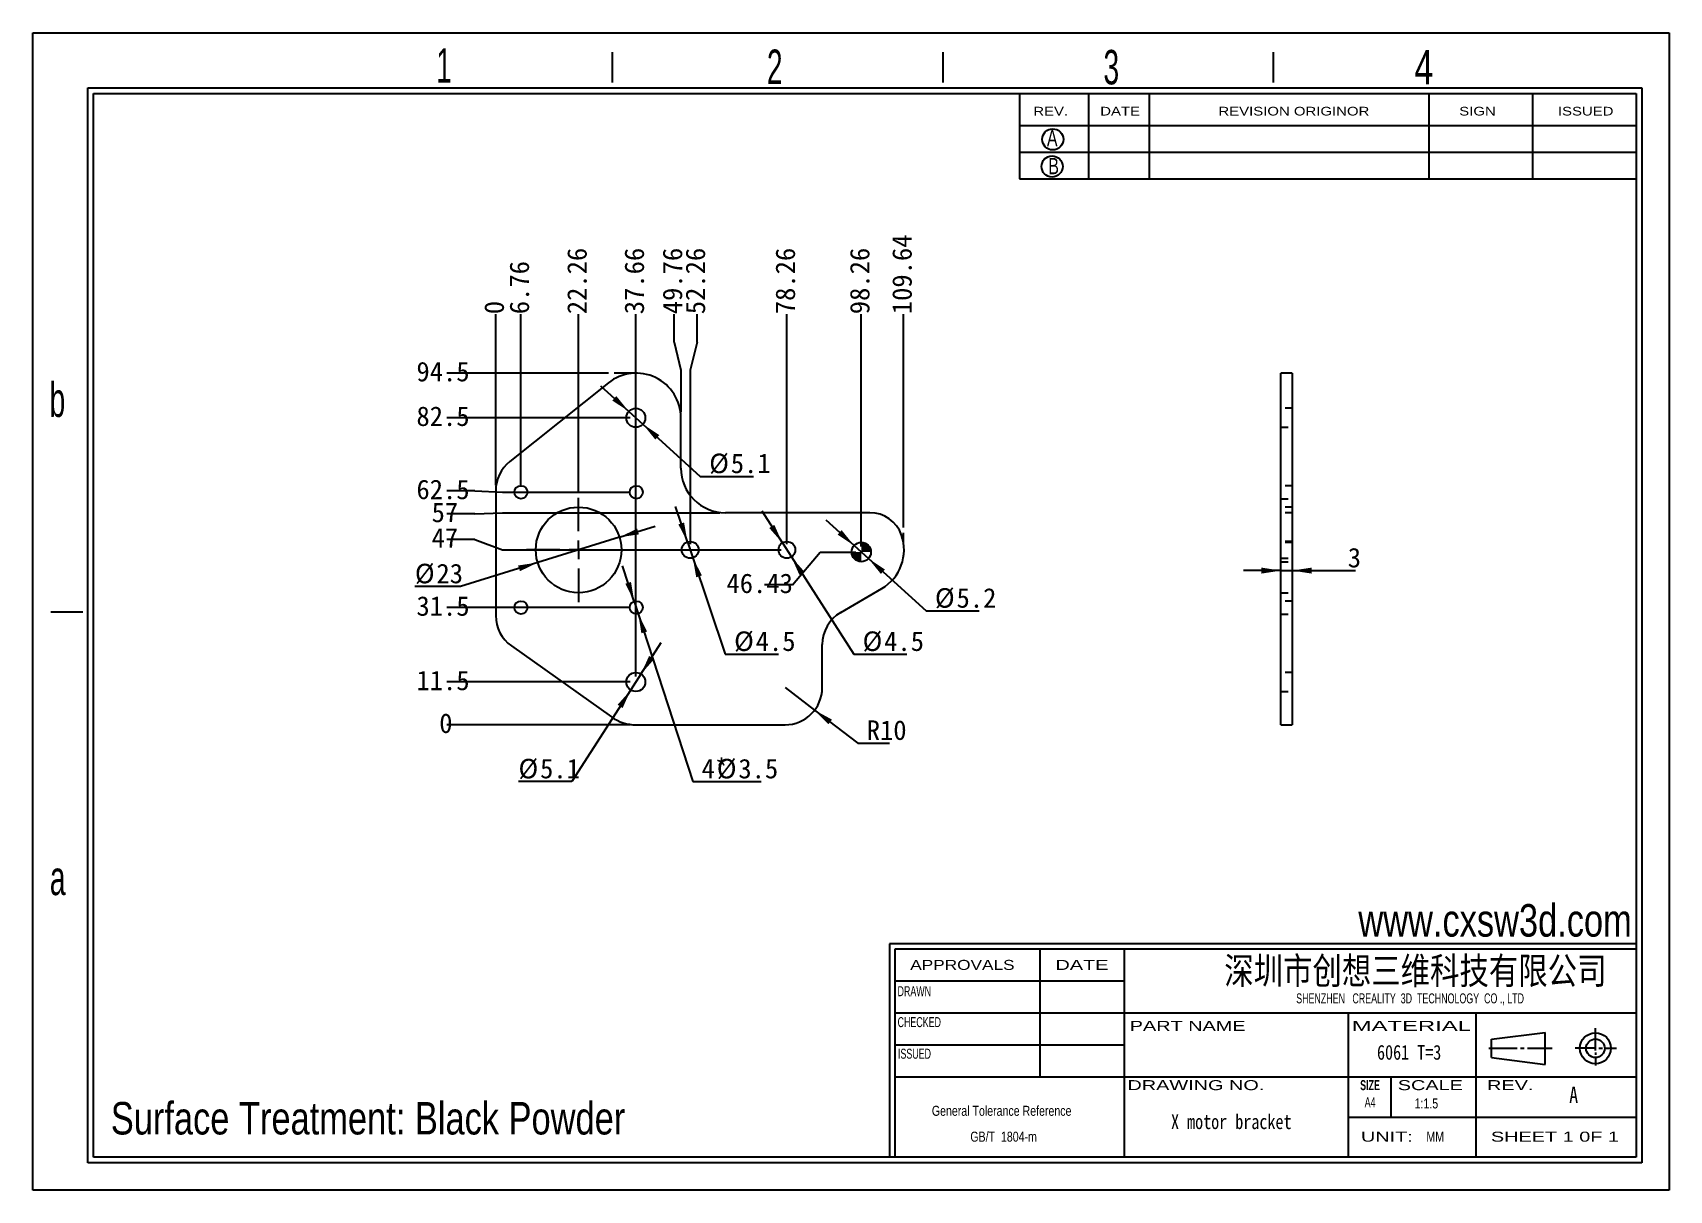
# Model space of a CAD drawing. Extents: x 3 to 443, y 2 to 313.
import ezdxf

# ---------------------------------------------------------------- set-up
doc = ezdxf.new("R2010")
doc.units = 0
doc.header["$LTSCALE"] = 1.5
for name, pattern in [('SLD-中心线', [34.29, 30.48, -1.27, 1.27, -1.27]), ('SLD-实线', [0]), ('SLD-点画线', [10.16, 6.35, -1.27, 1.27, -1.27]), ('SLD-虚线', [1.905, 1.27, -0.635])]:
    doc.linetypes.add(name, pattern=pattern)
doc.layers.get('0').update_dxf_attribs({"linetype": 'CONTINUOUS'})
for name, color, linetype in [('DIM', 5, 'SLD-实线'), ('SLD-0', 179, 'SLD-实线'), ('中心线', 1, 'SLD-点画线')]:
    doc.layers.add(name, color=color, linetype=linetype)
doc.styles.add('SLDTEXTSTYLE0', font='arial.ttf', dxfattribs={"width": 0.7584})
doc.styles.add('SLDTEXTSTYLE1', font='arial.ttf', dxfattribs={"width": 0.63516})
doc.styles.add('SLDTEXTSTYLE10', font='', dxfattribs={"width": 0.8})
doc.styles.add('SLDTEXTSTYLE11', font='', dxfattribs={"width": 0.67})
doc.styles.add('SLDTEXTSTYLE12', font='')
doc.styles.add('SLDTEXTSTYLE2', font='GOTHIC.TTF', dxfattribs={"width": 0.7304})
doc.styles.add('SLDTEXTSTYLE3', font='GOTHIC.TTF', dxfattribs={"width": 0.61171})
doc.styles.add('SLDTEXTSTYLE4', font='arialbd.ttf', dxfattribs={"width": 0.63516})
doc.styles.add('SLDTEXTSTYLE5', font='arial.ttf', dxfattribs={"width": 1.422})
doc.styles.add('SLDTEXTSTYLE6', font='arial.ttf', dxfattribs={"width": 1.2324})
doc.styles.add('SLDTEXTSTYLE7', font='arial.ttf', dxfattribs={"width": 1.7064})
doc.styles.add('SLDTEXTSTYLE8', font='', dxfattribs={"width": 0.8, "bigfont": 'bigfont'})
doc.styles.add('SLDTEXTSTYLE9', font='', dxfattribs={"width": 0.8})
doc.styles.get('SLDTEXTSTYLE10').set_extended_font_data('宋体', bold=True)
doc.styles.get('SLDTEXTSTYLE11').set_extended_font_data('宋体')
doc.styles.get('SLDTEXTSTYLE12').set_extended_font_data('宋体')
doc.styles.get('SLDTEXTSTYLE8').set_extended_font_data('宋体', bold=True)
doc.styles.get('SLDTEXTSTYLE9').set_extended_font_data('宋体')
doc.dimstyles.new('SLDDIMSTYLE0', dxfattribs={"dimtxt": 5.25, "dimasz": 5.25, "dimexe": 0, "dimexo": 0.0625, "dimgap": 1.3125, "dimtad": 0, "dimtih": 1, "dimtoh": 1, "dimdec": 0, "dimrnd": 1e-09, "dimdsep": 46, "dimtxsty": 'SLDTEXTSTYLE11', "dimblk1": 'NONE', "dimblk2": 'NONE', "dimsah": 1, "dimcen": 0.09, "dimadec": 0, "dimazin": 0, "dimtfac": 1, "dimtdec": 0, "dimtofl": 0, "dimtmove": 0, "dimatfit": 3, "dimldrblk": 'NONE', "dimfxl": 0, "dimtolj": 1, "dimtzin": 12, "dimarcsym": 0})
doc.dimstyles.new('SLDDIMSTYLE1', dxfattribs={"dimtxt": 5.25, "dimasz": 5.25, "dimexe": 0, "dimexo": 0.0625, "dimgap": 1.3125, "dimtad": 0, "dimtih": 1, "dimtoh": 1, "dimrnd": 1e-09, "dimzin": 12, "dimdsep": 46, "dimtxsty": 'SLDTEXTSTYLE11', "dimblk1": 'NONE', "dimblk2": 'NONE', "dimsah": 1, "dimcen": 0.09, "dimadec": 0, "dimazin": 0, "dimtfac": 1, "dimtofl": 0, "dimtmove": 0, "dimatfit": 3, "dimldrblk": 'NONE', "dimfxl": 0, "dimtolj": 1, "dimtzin": 12, "dimarcsym": 0})
doc.dimstyles.new('SLDDIMSTYLE2', dxfattribs={"dimtxt": 5.25, "dimasz": 5.25, "dimexe": 0, "dimexo": 0.0625, "dimgap": 1.3125, "dimtad": 0, "dimtih": 1, "dimtoh": 1, "dimrnd": 1e-09, "dimzin": 12, "dimdsep": 46, "dimtxsty": 'SLDTEXTSTYLE11', "dimsah": 1, "dimcen": 0, "dimadec": 0, "dimazin": 0, "dimtfac": 1, "dimtmove": 0, "dimatfit": 3, "dimfxl": 0, "dimtolj": 1, "dimtzin": 12, "dimarcsym": 0})
doc.dimstyles.new('SLDDIMSTYLE3', dxfattribs={"dimtxt": 5.25, "dimasz": 5.25, "dimexe": 0, "dimexo": 0.0625, "dimgap": 1.3125, "dimtad": 0, "dimtih": 1, "dimtoh": 1, "dimrnd": 1e-09, "dimzin": 12, "dimdsep": 46, "dimtxsty": 'SLDTEXTSTYLE11', "dimsah": 1, "dimcen": 0, "dimadec": 0, "dimazin": 0, "dimtfac": 1, "dimtofl": 0, "dimtmove": 0, "dimatfit": 3, "dimfxl": 0, "dimtolj": 1, "dimtzin": 12, "dimarcsym": 0})
doc.dimstyles.new('SLDDIMSTYLE4', dxfattribs={"dimtxt": 5.25, "dimasz": 5.25, "dimexe": 0, "dimexo": 0.0625, "dimgap": 1.3125, "dimtad": 2, "dimrnd": 1e-09, "dimzin": 12, "dimdsep": 46, "dimtxsty": 'SLDTEXTSTYLE11', "dimsah": 1, "dimcen": 0.09, "dimadec": 0, "dimazin": 0, "dimtfac": 1, "dimtmove": 0, "dimatfit": 0, "dimfxl": 0, "dimtolj": 1, "dimtzin": 12, "dimarcsym": 0})

# ---------------------------------------------------------------- blocks, each defined once
blk = doc.blocks.new('SW_NOTE_0')
at = {"layer": 'SLD-0', "color": 0, "char_height": 2.689, "attachment_point": 2, "style": 'SLDTEXTSTYLE0'}
for s, insert in [('General Tolerance Reference ', (19.53, 3.47)), (' GB/T  1804-m', (19.66, -3.48))]:
    blk.add_mtext(s, dxfattribs=dict(at, insert=insert))
blk = doc.blocks.new('_D')
at = {"layer": 'DIM'}
blk.add_line((127.19, 191.44), (127.19, 237.37), dxfattribs=at)
at = {"layer": 'DIM', "insert": (124.13, 237.37), "char_height": 5.25, "attachment_point": 1, "rotation": 90, "style": 'SLDTEXTSTYLE12'}
blk.add_mtext('0', dxfattribs=at)
blk = doc.blocks.new('_NONE')
blk = doc.blocks.new('_D_1')
at = {"layer": 'DIM'}
blk.add_line((133.95, 191.03), (133.95, 237.37), dxfattribs=at)
at = {"layer": 'DIM', "insert": (130.9, 237.37), "char_height": 5.25, "attachment_point": 1, "rotation": 90, "style": 'SLDTEXTSTYLE12'}
blk.add_mtext('6.76', dxfattribs=at)
blk = doc.blocks.new('_D_2')
at = {"layer": 'DIM'}
blk.add_line((149.45, 189.53), (149.45, 237.37), dxfattribs=at)
at = {"layer": 'DIM', "insert": (146.4, 237.37), "char_height": 5.25, "attachment_point": 1, "rotation": 90, "style": 'SLDTEXTSTYLE12'}
blk.add_mtext('22.26', dxfattribs=at)
blk = doc.blocks.new('_D_3')
at = {"layer": 'DIM'}
blk.add_line((164.85, 140.03), (164.85, 237.37), dxfattribs=at)
at = {"layer": 'DIM', "insert": (161.8, 237.37), "char_height": 5.25, "attachment_point": 1, "rotation": 90, "style": 'SLDTEXTSTYLE12'}
blk.add_mtext('37.66', dxfattribs=at)
blk = doc.blocks.new('_D_4')
at = {"layer": 'DIM'}
for p, q in [((175.11, 229.87), (175.11, 237.37)), ((175.11, 229.87), (176.95, 222.37)), ((176.95, 222.37), (176.95, 211.03))]:
    blk.add_line(p, q, dxfattribs=at)
at = {"layer": 'DIM', "insert": (172.06, 237.37), "char_height": 5.25, "attachment_point": 1, "rotation": 90, "style": 'SLDTEXTSTYLE12'}
blk.add_mtext('49.76', dxfattribs=at)
blk = doc.blocks.new('_D_5')
at = {"layer": 'DIM'}
for p, q in [((181.29, 229.87), (181.29, 237.37)), ((181.29, 229.87), (179.45, 222.37)), ((179.45, 222.37), (179.45, 175.53))]:
    blk.add_line(p, q, dxfattribs=at)
at = {"layer": 'DIM', "insert": (178.23, 237.37), "char_height": 5.25, "attachment_point": 1, "rotation": 90, "style": 'SLDTEXTSTYLE12'}
blk.add_mtext('52.26', dxfattribs=at)
blk = doc.blocks.new('_D_6')
at = {"layer": 'DIM'}
blk.add_line((205.45, 175.53), (205.45, 237.37), dxfattribs=at)
at = {"layer": 'DIM', "insert": (202.4, 237.37), "char_height": 5.25, "attachment_point": 1, "rotation": 90, "style": 'SLDTEXTSTYLE12'}
blk.add_mtext('78.26', dxfattribs=at)
blk = doc.blocks.new('_D_7')
at = {"layer": 'DIM'}
blk.add_line((225.45, 174.95), (225.45, 237.37), dxfattribs=at)
at = {"layer": 'DIM', "insert": (222.4, 237.37), "char_height": 5.25, "attachment_point": 1, "rotation": 90, "style": 'SLDTEXTSTYLE12'}
blk.add_mtext('98.26', dxfattribs=at)
blk = doc.blocks.new('_D_8')
at = {"layer": 'DIM'}
blk.add_line((236.82, 180.09), (236.82, 237.37), dxfattribs=at)
at = {"layer": 'DIM', "insert": (233.77, 237.37), "char_height": 5.25, "attachment_point": 1, "rotation": 90, "style": 'SLDTEXTSTYLE12'}
blk.add_mtext('109.64', dxfattribs=at)
blk = doc.blocks.new('_D_9')
at = {"layer": 'DIM'}
blk.add_line((163.45, 127.03), (114.04, 127.03), dxfattribs=at)
at = {"layer": 'DIM', "insert": (112, 130.08), "char_height": 5.25, "attachment_point": 1, "style": 'SLDTEXTSTYLE12'}
blk.add_mtext('0', dxfattribs=at)
blk = doc.blocks.new('_D_10')
at = {"layer": 'DIM'}
blk.add_line((163.35, 138.53), (114.04, 138.53), dxfattribs=at)
at = {"layer": 'DIM', "insert": (105.87, 141.58), "char_height": 5.25, "attachment_point": 1, "style": 'SLDTEXTSTYLE12'}
blk.add_mtext('11.5', dxfattribs=at)
blk = doc.blocks.new('_D_11')
at = {"layer": 'DIM'}
blk.add_line((163.45, 158.53), (114.04, 158.53), dxfattribs=at)
at = {"layer": 'DIM', "insert": (105.87, 161.58), "char_height": 5.25, "attachment_point": 1, "style": 'SLDTEXTSTYLE12'}
blk.add_mtext('31.5', dxfattribs=at)
blk = doc.blocks.new('_D_12')
at = {"layer": 'DIM'}
for p, q in [((206.92, 164.63), (214.42, 173.45)), ((214.42, 173.45), (223.95, 173.45)), ((206.92, 164.63), (199.42, 164.63))]:
    blk.add_line(p, q, dxfattribs=at)
at = {"layer": 'DIM', "insert": (189.21, 167.68), "char_height": 5.25, "attachment_point": 1, "style": 'SLDTEXTSTYLE12'}
blk.add_mtext('46.43', dxfattribs=at)
blk = doc.blocks.new('_D_13')
at = {"layer": 'DIM'}
for p, q in [((121.54, 176.82), (114.04, 176.82)), ((121.54, 176.82), (129.04, 174.03)), ((129.04, 174.03), (203.95, 174.03))]:
    blk.add_line(p, q, dxfattribs=at)
at = {"layer": 'DIM', "insert": (109.95, 179.88), "char_height": 5.25, "attachment_point": 1, "style": 'SLDTEXTSTYLE12'}
blk.add_mtext('47', dxfattribs=at)
blk = doc.blocks.new('_D_14')
at = {"layer": 'DIM'}
for p, q in [((121.54, 183.69), (114.04, 183.69)), ((121.54, 183.69), (129.04, 184.03)), ((129.04, 184.03), (187.45, 184.03))]:
    blk.add_line(p, q, dxfattribs=at)
at = {"layer": 'DIM', "insert": (109.95, 186.74), "char_height": 5.25, "attachment_point": 1, "style": 'SLDTEXTSTYLE12'}
blk.add_mtext('57', dxfattribs=at)
blk = doc.blocks.new('_D_15')
at = {"layer": 'DIM'}
for p, q in [((121.54, 189.86), (114.04, 189.86)), ((121.54, 189.86), (129.04, 189.53)), ((129.04, 189.53), (163.45, 189.53))]:
    blk.add_line(p, q, dxfattribs=at)
at = {"layer": 'DIM', "insert": (105.87, 192.91), "char_height": 5.25, "attachment_point": 1, "style": 'SLDTEXTSTYLE12'}
blk.add_mtext('62.5', dxfattribs=at)
blk = doc.blocks.new('_D_16')
at = {"layer": 'DIM'}
blk.add_line((163.35, 209.53), (114.04, 209.53), dxfattribs=at)
at = {"layer": 'DIM', "insert": (105.87, 212.58), "char_height": 5.25, "attachment_point": 1, "style": 'SLDTEXTSTYLE12'}
blk.add_mtext('82.5', dxfattribs=at)
blk = doc.blocks.new('_D_17')
at = {"layer": 'DIM'}
blk.add_line((157.49, 221.53), (114.04, 221.53), dxfattribs=at)
at = {"layer": 'DIM', "insert": (105.87, 224.58), "char_height": 5.25, "attachment_point": 1, "style": 'SLDTEXTSTYLE12'}
blk.add_mtext('94.5', dxfattribs=at)
blk = doc.blocks.new('_D_18')
at = {"layer": 'DIM'}
for p, q in [((164.41, 160.19), (161.29, 169.79)), ((164.41, 160.19), (165.49, 156.86)), ((165.49, 156.86), (180.14, 111.77)), ((180.14, 111.77), (198.54, 111.77))]:
    blk.add_line(p, q, dxfattribs=at)
for points in [[(164.41, 160.19), (163.55, 165.43), (162.02, 164.93)], [(165.49, 156.86), (166.34, 151.62), (167.88, 152.12)]]:
    blk.add_solid(points, dxfattribs=at)
at = {"layer": 'DIM', "char_height": 5.25, "attachment_point": 1, "style": 'SLDTEXTSTYLE12'}
for s, insert in [('4*', (182.52, 117.88)), ('%%c', (186.61, 117.88)), ('3.5', (192.41, 117.88))]:
    blk.add_mtext(s, dxfattribs=dict(at, insert=insert))
blk = doc.blocks.new('_D_19')
at = {"layer": 'DIM'}
for p, q in [((166.23, 140.67), (171.7, 149.16)), ((166.23, 140.67), (163.47, 136.38)), ((163.47, 136.38), (147.61, 111.77)), ((147.61, 111.77), (133.3, 111.77))]:
    blk.add_line(p, q, dxfattribs=at)
for points in [[(166.23, 140.67), (169.75, 144.64), (168.4, 145.52)], [(163.47, 136.38), (159.95, 132.41), (161.3, 131.53)]]:
    blk.add_solid(points, dxfattribs=at)
at = {"layer": 'DIM', "char_height": 5.25, "attachment_point": 1, "style": 'SLDTEXTSTYLE12'}
for s, insert in [('%%c', (133.3, 117.88)), ('5.1', (139.1, 117.88))]:
    blk.add_mtext(s, dxfattribs=dict(at, insert=insert))
blk = doc.blocks.new('_D_20')
at = {"layer": 'DIM'}
for p, q in [((178.73, 176.16), (175.51, 185.73)), ((178.73, 176.16), (180.17, 171.89)), ((180.17, 171.89), (188.88, 146.01)), ((188.88, 146.01), (203.19, 146.01))]:
    blk.add_line(p, q, dxfattribs=at)
for points in [[(178.73, 176.16), (177.82, 181.39), (176.29, 180.88)], [(180.17, 171.89), (181.08, 166.66), (182.61, 167.18)]]:
    blk.add_solid(points, dxfattribs=at)
at = {"layer": 'DIM', "char_height": 5.25, "attachment_point": 1, "style": 'SLDTEXTSTYLE12'}
for s, insert in [('%%c', (191.26, 152.12)), ('4.5', (197.07, 152.12))]:
    blk.add_mtext(s, dxfattribs=dict(at, insert=insert))
blk = doc.blocks.new('_D_21')
at = {"layer": 'DIM'}
for p, q in [((204.23, 175.92), (198.78, 184.42)), ((204.23, 175.92), (206.66, 172.13)), ((206.66, 172.13), (223.42, 146.01)), ((223.42, 146.01), (237.73, 146.01))]:
    blk.add_line(p, q, dxfattribs=at)
for points in [[(204.23, 175.92), (202.08, 180.77), (200.72, 179.9)], [(206.66, 172.13), (208.82, 167.28), (210.18, 168.15)]]:
    blk.add_solid(points, dxfattribs=at)
at = {"layer": 'DIM', "char_height": 5.25, "attachment_point": 1, "style": 'SLDTEXTSTYLE12'}
for s, insert in [('%%c', (225.8, 152.12)), ('4.5', (231.6, 152.12))]:
    blk.add_mtext(s, dxfattribs=dict(at, insert=insert))
blk = doc.blocks.new('_D_22')
at = {"layer": 'DIM'}
for p, q in [((162.96, 211.24), (155.48, 218.02)), ((162.96, 211.24), (166.74, 207.81)), ((166.74, 207.81), (182.18, 193.8)), ((182.18, 193.8), (196.5, 193.8))]:
    blk.add_line(p, q, dxfattribs=at)
for points in [[(162.96, 211.24), (159.61, 215.36), (158.53, 214.17)], [(166.74, 207.81), (170.08, 203.69), (171.17, 204.88)]]:
    blk.add_solid(points, dxfattribs=at)
at = {"layer": 'DIM', "char_height": 5.25, "attachment_point": 1, "style": 'SLDTEXTSTYLE12'}
for s, insert in [('%%c', (184.57, 199.91)), ('5.1', (190.37, 199.91))]:
    blk.add_mtext(s, dxfattribs=dict(at, insert=insert))
blk = doc.blocks.new('_D_23')
at = {"layer": 'DIM'}
for p, q in [((223.52, 175.2), (216.05, 181.98)), ((223.52, 175.2), (227.37, 171.7)), ((227.37, 171.7), (242.87, 157.64)), ((242.87, 157.64), (257.18, 157.64))]:
    blk.add_line(p, q, dxfattribs=at)
for points in [[(223.52, 175.2), (220.18, 179.32), (219.09, 178.13)], [(227.37, 171.7), (230.72, 167.58), (231.81, 168.77)]]:
    blk.add_solid(points, dxfattribs=at)
at = {"layer": 'DIM', "char_height": 5.25, "attachment_point": 1, "style": 'SLDTEXTSTYLE12'}
for s, insert in [('%%c', (245.25, 163.75)), ('5.2', (251.06, 163.75))]:
    blk.add_mtext(s, dxfattribs=dict(at, insert=insert))
blk = doc.blocks.new('_D_24')
at = {"layer": 'DIM'}
for p, q in [((160.44, 177.43), (170.08, 180.41)), ((160.44, 177.43), (138.46, 170.62)), ((138.46, 170.62), (117.72, 164.2)), ((117.72, 164.2), (105.45, 164.2))]:
    blk.add_line(p, q, dxfattribs=at)
for points in [[(160.44, 177.43), (165.69, 178.21), (165.21, 179.75)], [(138.46, 170.62), (133.21, 169.84), (133.69, 168.3)]]:
    blk.add_solid(points, dxfattribs=at)
at = {"layer": 'DIM', "char_height": 5.25, "attachment_point": 1, "style": 'SLDTEXTSTYLE12'}
for s, insert in [('%%c', (105.45, 170.31)), ('23', (111.25, 170.31))]:
    blk.add_mtext(s, dxfattribs=dict(at, insert=insert))
blk = doc.blocks.new('_D_25')
at = {"layer": 'DIM'}
for p, q in [((204.95, 137.03), (212.91, 130.97)), ((212.91, 130.97), (224.54, 122.12)), ((224.54, 122.12), (233.05, 122.12))]:
    blk.add_line(p, q, dxfattribs=at)
blk.add_solid([(212.91, 130.97), (216.6, 127.15), (217.57, 128.43)], dxfattribs=at)
at = {"layer": 'DIM', "insert": (226.92, 128.22), "char_height": 5.25, "attachment_point": 1, "style": 'SLDTEXTSTYLE12'}
blk.add_mtext('R10', dxfattribs=at)
blk = doc.blocks.new('SW_CENTERMARKSYMBOL_0')
at = {"layer": '中心线', "color": 0}
for p, q in [((0, 5), (0, 14)), ((-5, 0), (-14, 0)), ((0, 0), (-2.5, 0)), ((0, 0), (0, 2.5)), ((0, 0), (0, -2.5)), ((0, 0), (2.5, 0)), ((5, 0), (14, 0)), ((0, -5), (0, -14))]:
    blk.add_line(p, q, dxfattribs=at)
blk = doc.blocks.new('*U32')
at = {"color": 0, "linetype": 'Continuous'}
for points in [[(0, 0), (0, 2.6), (1.84, 0)], [(1.84, 0), (0, 2.6), (1.84, 1.84)], [(1.84, 0), (1.84, 1.84), (2.6, 0)]]:
    blk.add_solid(points, dxfattribs=at)
blk = doc.blocks.new('*U33')
at = {"color": 0, "linetype": 'Continuous'}
for points in [[(-2.25, -1.3), (-2.6, 0), (-2.25, 0)], [(-2.25, -1.3), (-2.25, 0), (-1.3, -2.25)], [(-1.3, -2.25), (-2.25, 0), (-1.3, 0)], [(-1.3, -2.25), (-1.3, 0), (0, -2.6)], [(0, -2.6), (-1.3, 0), (0, 0)]]:
    blk.add_solid(points, dxfattribs=at)
blk = doc.blocks.new('SW_DOWELSYMBOL_0')
at = {"color": 0, "linetype": 'Continuous'}
blk.add_circle((0, 0), 2.6, dxfattribs=at)
for name in ['*U33', '*U32']:
    blk.add_blockref(name, (0, 0), dxfattribs=at)
blk = doc.blocks.new('_D_26')
at = {"layer": 'DIM'}
for p, q in [((338.28, 168.47), (328.18, 168.47)), ((338.28, 168.47), (341.28, 168.47)), ((341.28, 168.47), (358.28, 168.47))]:
    blk.add_line(p, q, dxfattribs=at)
for points in [[(338.28, 168.47), (333.03, 169.27), (333.03, 167.66)], [(341.28, 168.47), (346.53, 167.66), (346.53, 169.27)]]:
    blk.add_solid(points, dxfattribs=at)
at = {"layer": 'DIM', "insert": (356.23, 174.58), "char_height": 5.25, "attachment_point": 1, "style": 'SLDTEXTSTYLE12'}
blk.add_mtext('3', dxfattribs=at)

msp = doc.modelspace()

# ---------------------------------------------------------------- linework, layer by layer
at = {"color": 7, "linetype": 'SLD-中心线'}
for p, q in [((164.95, 221.525), (158.985, 221.525)), ((236.824, 175.754), (236.824, 178.594))]:
    msp.add_line(p, q, dxfattribs=at)
at = {"color": 7, "linetype": 'SLD-实线'}
for p, q in [((341.281, 221.525), (338.281, 221.525)), ((338.281, 218.908), (338.281, 221.525)), ((341.281, 221.525), (341.281, 218.908)), ((157.468, 218.908), (130.951, 197.764)), ((338.281, 197.764), (338.281, 218.908)), ((341.281, 218.908), (341.281, 197.764)), ((176.95, 196.025), (176.95, 209.525)), ((338.281, 189.945), (338.281, 197.764)), ((341.281, 197.764), (341.281, 189.945)), ((127.185, 189.945), (127.185, 156.373)), ((338.281, 156.373), (338.281, 189.945)), ((341.281, 189.945), (341.281, 156.373)), ((227.778, 184.025), (188.95, 184.025)), ((219.919, 157.213), (230.986, 163.654)), ((338.281, 148.215), (338.281, 156.373)), ((341.281, 156.373), (341.281, 148.215)), ((131.401, 148.215), (158.298, 129.144)), ((214.95, 137.025), (214.95, 148.57)), ((338.281, 129.144), (338.281, 148.215)), ((341.281, 148.215), (341.281, 129.144)), ((338.281, 127.025), (338.281, 129.144)), ((341.281, 129.144), (341.281, 127.025)), ((164.95, 127.025), (204.95, 127.025)), ((338.281, 127.025), (341.281, 127.025))]:
    msp.add_line(p, q, dxfattribs=at)
at = {"color": 7, "linetype": 'SLD-虚线'}
for p, q in [((341.281, 212.075), (338.281, 212.075)), ((338.281, 206.975), (341.281, 206.975)), ((341.281, 191.275), (338.281, 191.275)), ((338.281, 187.775), (341.281, 187.775)), ((341.281, 185.525), (338.281, 185.525)), ((341.281, 184.025), (338.281, 184.025)), ((341.281, 176.275), (338.281, 176.275)), ((341.281, 176.051), (338.281, 176.051)), ((338.281, 171.775), (341.281, 171.775)), ((338.281, 170.851), (341.281, 170.851)), ((338.281, 162.525), (341.281, 162.525)), ((341.281, 160.275), (338.281, 160.275)), ((338.281, 156.775), (341.281, 156.775)), ((341.281, 141.075), (338.281, 141.075)), ((338.281, 135.975), (341.281, 135.975))]:
    msp.add_line(p, q, dxfattribs=at)
at = {"color": 7, "linetype": 'SLD-实线'}
for centre, radius in [((164.85, 209.525), 2.55), ((133.95, 189.525), 1.75), ((164.95, 189.525), 1.75), ((149.45, 174.025), 11.5), ((179.45, 174.025), 2.25), ((205.45, 174.025), 2.25), ((225.45, 173.451), 2.6), ((133.95, 158.525), 1.75), ((164.95, 158.525), 1.75), ((164.85, 138.525), 2.55)]:
    msp.add_circle(centre, radius, dxfattribs=at)
for centre, radius, start, end in [((164.95, 209.525), 12, 0, 128.56775), ((137.185, 189.945), 10, 128.56775, 180), ((188.95, 196.025), 12, 180, 270), ((227.778, 175.025), 9, 19.47122, 90), ((224.95, 174.025), 12, 300.20046, 19.47122), ((137.185, 156.373), 10, 180, 234.6615), ((224.95, 148.57), 10, 120.20046, 180), ((204.95, 137.025), 10, 270, 0), ((164.95, 138.525), 11.5, 234.6615, 270)]:
    msp.add_arc(centre, radius, start, end, dxfattribs=at)
at = {"layer": 'SLD-0'}
for p, q in [((2.718, 313.011), (442.66, 313.011)), ((2.718, 1.941), (2.718, 313.011)), ((442.66, 313.011), (442.66, 1.941)), ((19.012, 10.828), (19.012, 296.716)), ((19.012, 296.716), (433.772, 296.716)), ((378.026, 296.716), (378.026, 273.771)), ((405.899, 296.716), (405.899, 273.771)), ((433.772, 296.716), (433.772, 10.828)), ((433.772, 10.828), (19.012, 10.828)), ((442.66, 1.941), (2.718, 1.941))]:
    msp.add_line(p, q, dxfattribs=at)
at = {"layer": 'SLD-0', "color": 6, "linetype": 'SLD-实线'}
for p, q in [((158.552, 299.679), (158.552, 307.754)), ((247.429, 299.679), (247.429, 307.754)), ((336.306, 299.679), (336.306, 307.754)), ((17.531, 9.347), (17.531, 298.198)), ((17.531, 298.198), (435.253, 298.198)), ((435.253, 298.198), (435.253, 9.347)), ((16.207, 157.279), (7.602, 157.279)), ((435.253, 9.347), (17.531, 9.347))]:
    msp.add_line(p, q, dxfattribs=at)
at = {"layer": 'SLD-0', "color": 179, "linetype": 'SLD-实线'}
for p, q in [((267.988, 296.716), (267.988, 273.771)), ((286.575, 296.716), (286.575, 273.771)), ((302.829, 296.716), (302.829, 273.771)), ((267.988, 288.112), (433.772, 288.112)), ((267.988, 280.941), (433.772, 280.941)), ((267.988, 273.771), (433.772, 273.771)), ((433.772, 68.193), (232.995, 68.193)), ((232.995, 68.193), (232.995, 10.828)), ((433.772, 66.759), (234.429, 66.759)), ((234.429, 66.759), (234.429, 10.828)), ((273.421, 66.759), (273.421, 32.34)), ((296.096, 66.759), (296.096, 10.828)), ((296.096, 58.154), (234.429, 58.154)), ((433.772, 49.55), (234.429, 49.55)), ((356.329, 49.55), (356.329, 10.828)), ((390.748, 10.828), (390.748, 49.55)), ((394.883, 42.531), (409.332, 44.307)), ((409.332, 35.769), (409.332, 44.307)), ((422.804, 39.524), (422.804, 45.474)), ((296.096, 40.945), (234.429, 40.945)), ((394.178, 40.099), (401.745, 40.099)), ((394.883, 37.66), (394.883, 42.531)), ((402.691, 40.099), (403.637, 40.099)), ((404.583, 40.099), (411.204, 40.099)), ((422.804, 40.099), (417.403, 40.099)), ((423.75, 40.099), (424.696, 40.099)), ((425.642, 40.099), (428.479, 40.099)), ((394.883, 37.66), (409.332, 35.769)), ((422.804, 38.949), (422.804, 38.375)), ((422.804, 37.8), (422.804, 35.5)), ((433.772, 32.34), (234.429, 32.34)), ((367.802, 32.34), (367.802, 21.584)), ((356.329, 21.584), (433.772, 21.584))]:
    msp.add_line(p, q, dxfattribs=at)
at = {"layer": 'SLD-0'}
for centre in [(276.933, 284.345), (276.749, 277.072)]:
    msp.add_circle(centre, 2.842, dxfattribs=at)
at = {"layer": 'SLD-0', "color": 179, "linetype": 'SLD-实线'}
for radius in [4.157, 2.503]:
    msp.add_circle((422.804, 40.099), radius, dxfattribs=at)

# ---------------------------------------------------------------- block references
at = {"color": 7, "linetype": 'Continuous'}
msp.add_blockref('SW_DOWELSYMBOL_0', (225.45, 173.451), dxfattribs=at)
at = {"layer": 'SLD-0', "color": 179}
msp.add_blockref('SW_NOTE_0', (243.657, 21.166), dxfattribs=at)
at = {"layer": '中心线'}
msp.add_blockref('SW_CENTERMARKSYMBOL_0', (149.45, 174.025), dxfattribs=at)

# ---------------------------------------------------------------- texts
at = {"layer": 'SLD-0'}
for s, insert, char_height, attachment_point, style in [('1', (111.166, 308.848), 9.258, 1, 'SLDTEXTSTYLE3'), ('2', (200.082, 308.483), 9.258, 1, 'SLDTEXTSTYLE3'), ('3', (290.56, 308.39), 9.258, 1, 'SLDTEXTSTYLE3'), ('4', (374.161, 308.38), 9.258, 1, 'SLDTEXTSTYLE2'), ('A', (275.367, 286.878), 4.355, 1, 'SLDTEXTSTYLE2'), ('B', (275.748, 279.356), 4.355, 1, 'SLDTEXTSTYLE2'), ('b', (7.252, 219.029), 9.258, 1, 'SLDTEXTSTYLE3'), ('a', (7.32, 90.527), 9.258, 1, 'SLDTEXTSTYLE3'), ('深圳市创想三维科技有限公司', (374.41, 64.559), 7.24212, 2, 'SLDTEXTSTYLE8'), ('6061 T=3', (372.735, 41.003), 3.9688, 2, 'SLDTEXTSTYLE10'), ('A', (415.768, 29.781), 4.366, 1, 'SLDTEXTSTYLE9'), ('X motor bracket', (324.913, 22.353), 3.96875, 2, 'SLDTEXTSTYLE10')]:
    msp.add_mtext(s, dxfattribs=dict(at, insert=insert, char_height=char_height, attachment_point=attachment_point, style=style))
at = {"layer": 'SLD-0', "color": 179}
for s, insert, char_height, attachment_point, style in [('REV.', (271.693, 293.1), 2.3304, 1, 'SLDTEXTSTYLE6'), ('DATE', (289.69, 293.1), 2.3304, 1, 'SLDTEXTSTYLE6'), ('REVISION ORIGINOR', (321.462, 293.1), 2.33045, 1, 'SLDTEXTSTYLE6'), ('SIGN', (386.2, 293.1), 2.3304, 1, 'SLDTEXTSTYLE6'), ('ISSUED', (412.722, 293.1), 2.3304, 1, 'SLDTEXTSTYLE6'), ('APPROVALS', (252.64, 63.844), 2.689, 2, 'SLDTEXTSTYLE6'), ('DATE', (284.774, 63.844), 2.689, 2, 'SLDTEXTSTYLE5'), ('DRAWN', (239.705, 56.779), 2.689, 2, 'SLDTEXTSTYLE1'), ('SHENZHEN   CREALITY  3D  TECHNOLOGY  CO ., LTD', (372.99, 54.853), 2.68898, 2, 'SLDTEXTSTYLE1'), ('CHECKED', (241.043, 48.472), 2.689, 2, 'SLDTEXTSTYLE1'), ('PART NAME', (313.191, 47.468), 2.689, 2, 'SLDTEXTSTYLE5'), ('MATERIAL', (373.32, 47.468), 2.689, 2, 'SLDTEXTSTYLE7'), ('ISSUED', (239.755, 39.982), 2.689, 2, 'SLDTEXTSTYLE1'), ('DRAWING NO.', (315.402, 31.532), 2.68898, 2, 'SLDTEXTSTYLE5'), ('SIZE', (362.218, 31.532), 2.689, 2, 'SLDTEXTSTYLE4'), ('SCALE', (378.433, 31.532), 2.689, 2, 'SLDTEXTSTYLE5'), ('REV.', (399.915, 31.532), 2.689, 2, 'SLDTEXTSTYLE5'), ('A4', (362.235, 26.93), 2.689, 2, 'SLDTEXTSTYLE1'), ('1:1.5', (377.372, 26.618), 2.689, 2, 'SLDTEXTSTYLE0'), ('UNIT:', (366.748, 17.686), 2.689, 2, 'SLDTEXTSTYLE5'), ('MM', (379.741, 17.686), 2.689, 2, 'SLDTEXTSTYLE0'), ('SHEET 1 0F 1', (411.93, 17.686), 2.68898, 2, 'SLDTEXTSTYLE5')]:
    msp.add_mtext(s, dxfattribs=dict(at, insert=insert, char_height=char_height, attachment_point=attachment_point, style=style))
at = {"layer": 'SLD-0', "color": 5, "char_height": 8.73125, "attachment_point": 1, "style": 'SLDTEXTSTYLE0'}
for s, insert in [('www.cxsw3d.com', (359.083, 78.834)), ('Surface Treatment: Black Powder', (23.713, 25.66))]:
    msp.add_mtext(s, dxfattribs=dict(at, insert=insert))

# ---------------------------------------------------------------- dimensions: what is measured, and where the dimension line sits
at = {"layer": 'DIM'}
for feature_location, offset, dtype, origin, dimstyle, picture, middle in [((236.824, 178.594), (0, 58.774), 1, (127.185, 189.945), 'SLDDIMSTYLE1', '_D_8', (236.824, 243.492)), ((149.4496, 188.0252), (0, 49.3422), 1, (127.1854, 189.9449), 'SLDDIMSTYLE1', '_D_2', (149.4496, 242.4716)), ((164.8496, 138.5252), (0, 98.8422), 1, (127.1854, 189.9449), 'SLDDIMSTYLE1', '_D_3', (164.8496, 242.4716)), ((176.9496, 209.5252), (-1.8358, 27.8422), 1, (127.1854, 189.9449), 'SLDDIMSTYLE1', '_D_4', (175.1138, 242.4716)), ((179.4496, 174.0252), (1.8358, 63.3422), 1, (127.1854, 189.9449), 'SLDDIMSTYLE1', '_D_5', (181.2853, 242.4716)), ((205.4496, 174.0252), (0, 63.3422), 1, (127.1854, 189.9449), 'SLDDIMSTYLE1', '_D_6', (205.4496, 242.4716)), ((225.4496, 173.4508), (0, 63.9167), 1, (127.1854, 189.9449), 'SLDDIMSTYLE1', '_D_7', (225.4496, 242.4716)), ((133.9496, 189.5252), (0, 47.8422), 1, (127.1854, 189.9449), 'SLDDIMSTYLE1', '_D_1', (133.9496, 241.4508)), ((127.185371455, 189.94490927), (0, 47.422558765), 1, (127.185371455, 189.94490927), 'SLDDIMSTYLE0', '_D', (127.185371455, 238.388301331)), ((158.985, 221.525), (-44.947, 0), 0, (164.95, 127.025), 'SLDDIMSTYLE1', '_D_17', (109.955, 221.525)), ((164.85, 209.525), (-50.811, 0), 0, (164.95, 127.025), 'SLDDIMSTYLE1', '_D_16', (109.955, 209.525)), ((164.95, 189.525), (-50.911, 0.336), 0, (164.95, 127.025), 'SLDDIMSTYLE1', '_D_15', (109.955, 189.861)), ((188.95, 184.025), (-74.911, -0.336), 0, (164.95, 127.025), 'SLDDIMSTYLE1', '_D_14', (111.997, 183.689)), ((205.45, 174.025), (-91.411, 2.799), 0, (164.95, 127.025), 'SLDDIMSTYLE1', '_D_13', (111.997, 176.824)), ((225.45, 173.451), (-26.03, -8.82), 0, (164.95, 127.025), 'SLDDIMSTYLE1', '_D_12', (194.315, 164.631)), ((164.95, 158.525), (-50.911, 0), 0, (164.95, 127.025), 'SLDDIMSTYLE1', '_D_11', (109.955, 158.525)), ((164.85, 138.525), (-50.811, 0), 0, (164.95, 127.025), 'SLDDIMSTYLE1', '_D_10', (109.955, 138.525)), ((164.949565903, 127.025237818), (-50.911285006, 0), 0, (164.949565903, 127.025237818), 'SLDDIMSTYLE0', '_D_9', (113.0174476, 127.025237818))]:
    dim = msp.add_ordinate_dim(feature_location=feature_location, offset=offset, dtype=dtype, origin=origin, dimstyle=dimstyle, dxfattribs=at)
    dim.commit()
    dim.dimension.update_dxf_attribs({"geometry": picture, "text_midpoint": middle})
for p1, p2, picture, middle in [((166.738, 207.812), (162.961, 211.238), '_D_22', (190.53, 197.607)), ((180.168, 171.893), (178.732, 176.158), '_D_20', (197.228, 149.817)), ((138.464, 170.624), (160.435, 177.426), '_D_24', (110.391, 168.006)), ((206.664, 172.131), (204.235, 175.919), '_D_21', (231.763, 149.817)), ((227.375, 171.703), (223.524, 175.198), '_D_23', (251.219, 161.444)), ((163.468, 136.382), (166.231, 140.669), '_D_19', (139.263, 115.575))]:
    dim = msp.add_diameter_dim_2p(p1=p1, p2=p2, dimstyle='SLDDIMSTYLE2', dxfattribs=at)
    dim.commit()
    dim.dimension.update_dxf_attribs({"geometry": picture, "text_midpoint": middle, "dimtype": 163})
dim = msp.add_linear_dim(base=(341.281, 168.467), p1=(338.281, 127.025), p2=(341.281, 156.373), dimstyle='SLDDIMSTYLE4', dxfattribs=at)
dim.commit()
dim.dimension.update_dxf_attribs({"geometry": '_D_26', "text_midpoint": (357.255, 168.467), "dimtype": 160})
dim = msp.add_diameter_dim_2p(p1=(165.49, 156.861), p2=(164.409, 160.19), text='4*<>', dimstyle='SLDDIMSTYLE2', dxfattribs=at)
dim.commit()
dim.dimension.update_dxf_attribs({"geometry": '_D_18', "text_midpoint": (190.53, 115.575), "dimtype": 163})
dim = msp.add_radius_dim(center=(204.95, 137.025), mpoint=(212.907, 130.969), dimstyle='SLDDIMSTYLE3', dxfattribs=at)
dim.commit()
dim.dimension.update_dxf_attribs({"geometry": '_D_25', "text_midpoint": (229.985, 125.171), "dimtype": 164})

doc.saveas('drawing.dxf')
